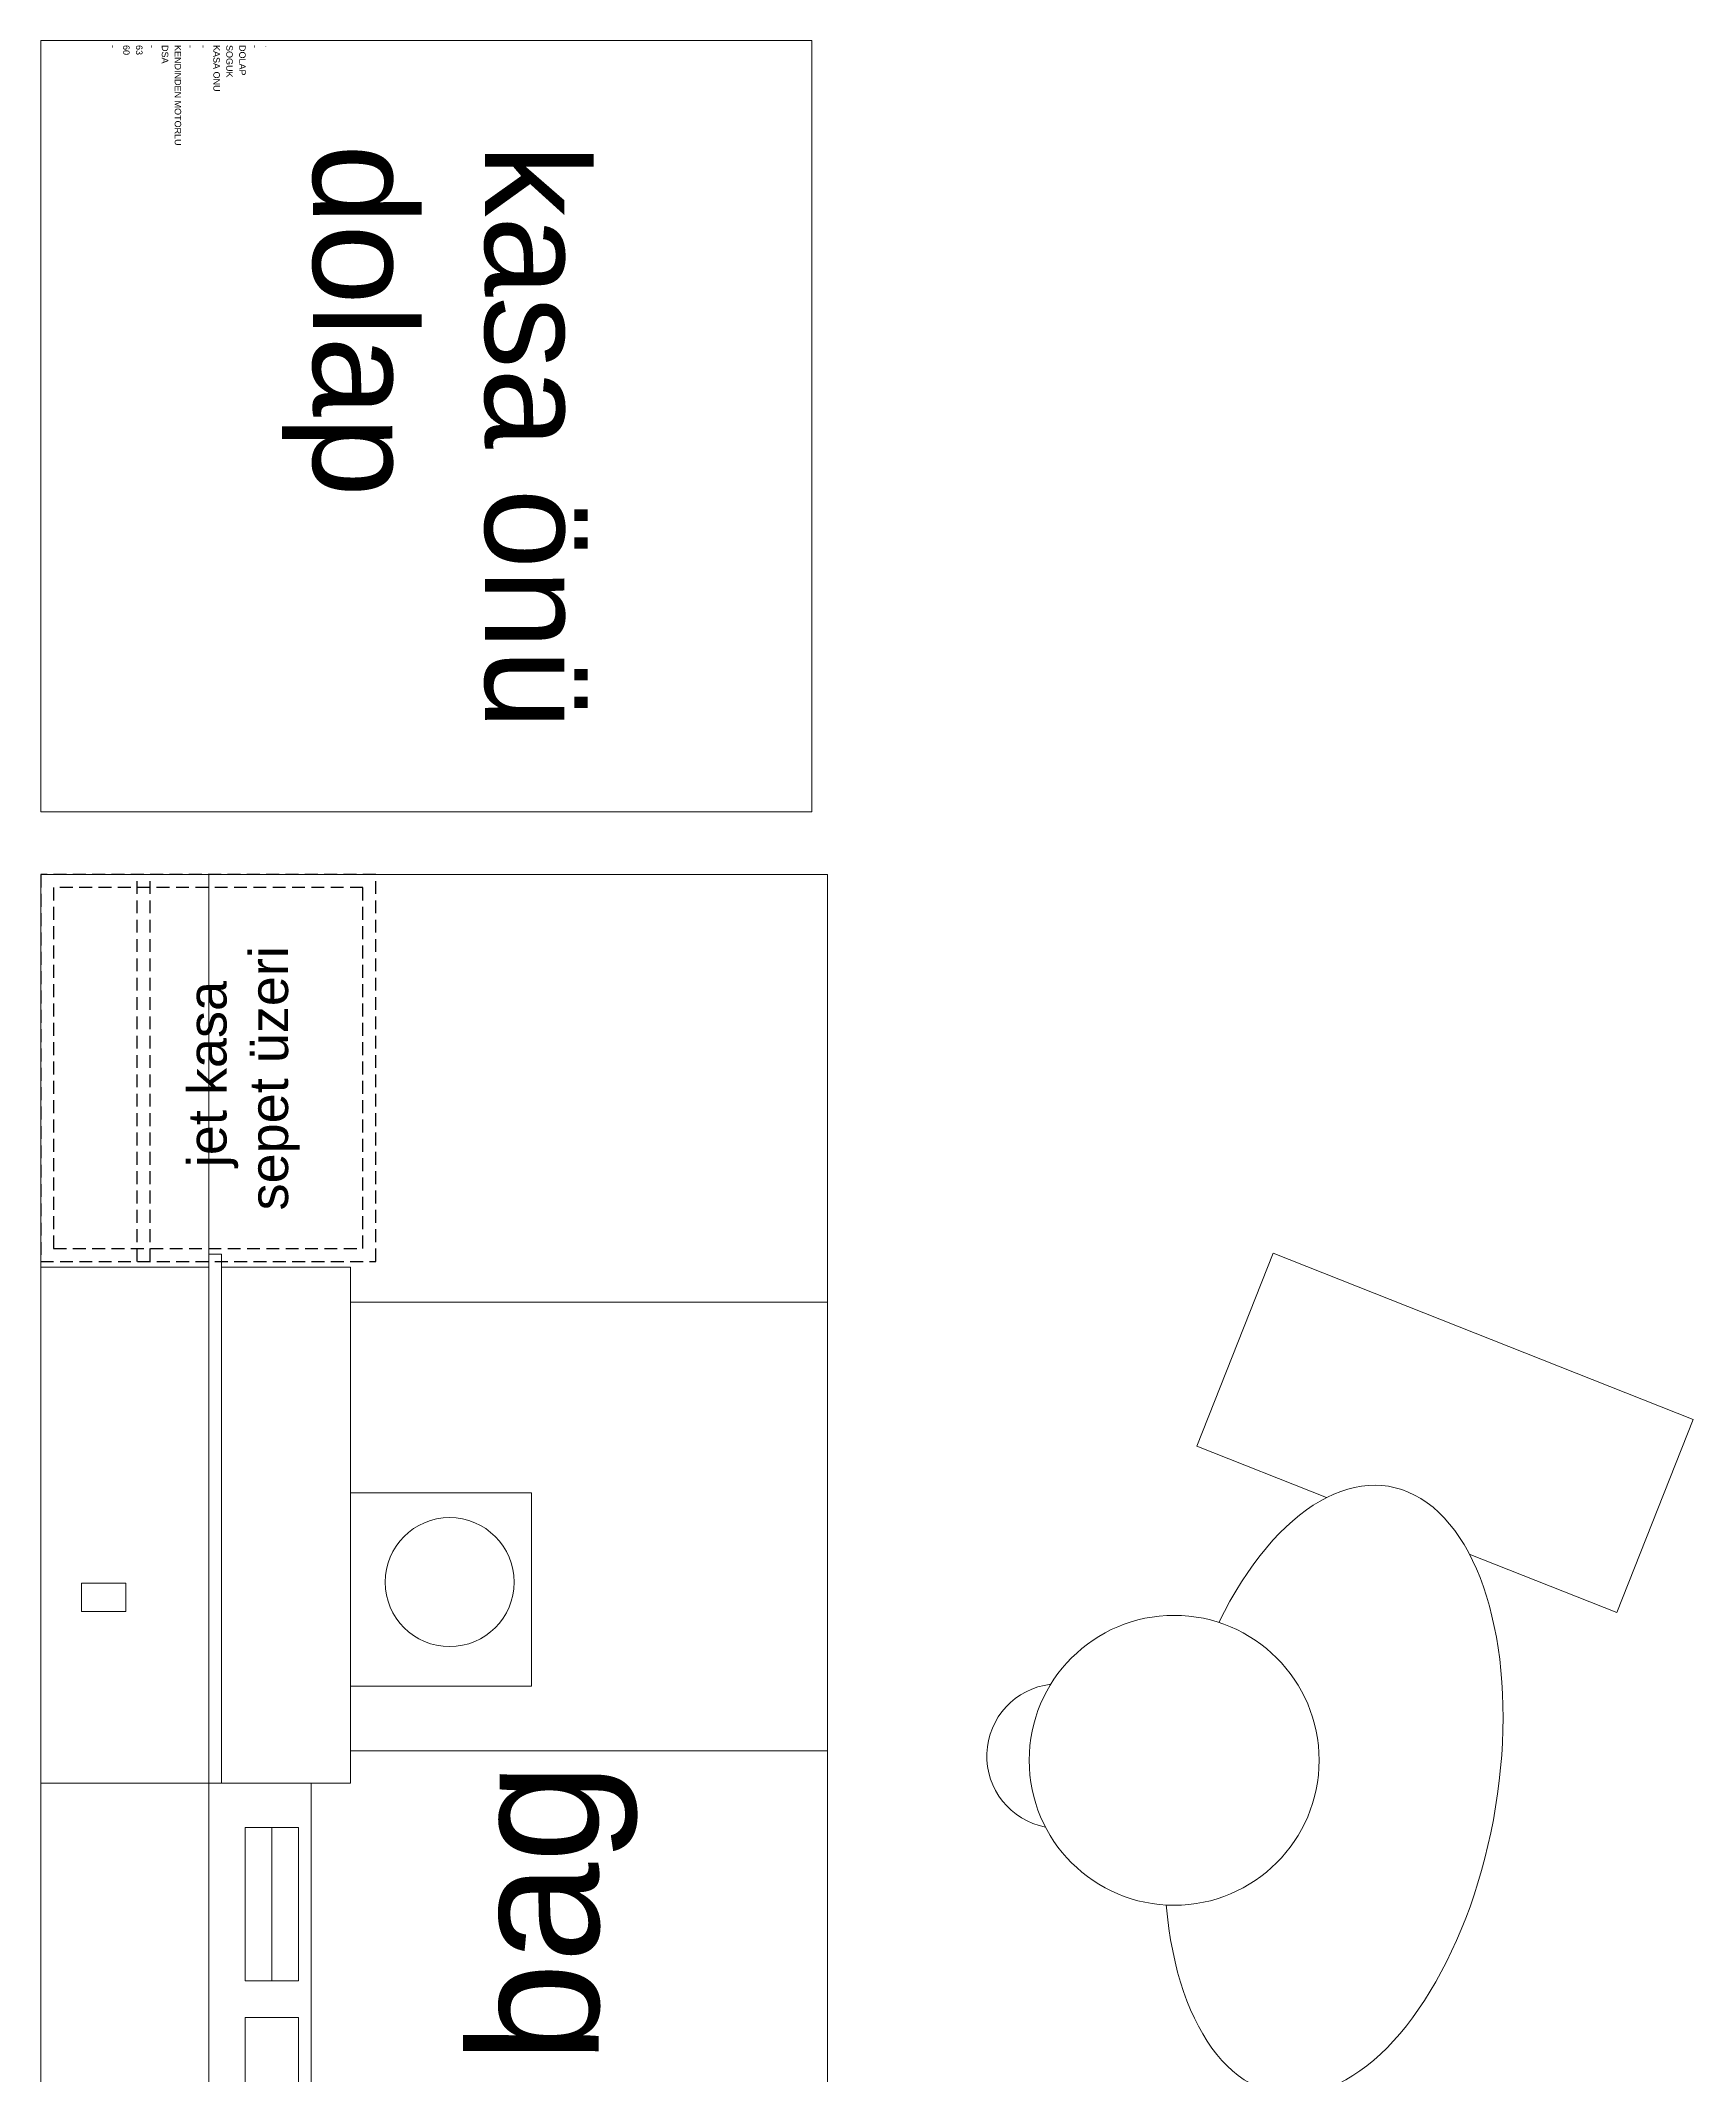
# Model space of a CAD drawing. Extents: x 2698 to 184165, y 3805 to 33846.
# Drawn here: x 163103.1 to 163231.2, y 29966.8 to 30124.6 of the extents above; entities that cross this region are included whole.
import ezdxf
from ezdxf.enums import TextEntityAlignment as Align

# ---------------------------------------------------------------- set-up
doc = ezdxf.new("R2010")
doc.units = 0
doc.header["$LTSCALE"] = 2
doc.linetypes.add('DASHED', pattern=[0.75, 0.5, -0.25])
doc.layers.get('0').update_dxf_attribs({"color": 252, "linetype": 'CONTINUOUS'})
doc.layers.add('_MCA-0-MIM', color=252, linetype='CONTINUOUS', lineweight=18)
doc.layers.add('text', color=252, linetype='CONTINUOUS', lineweight=13)
doc.layers.add('Planogram', color=252, linetype='CONTINUOUS')
doc.styles.get("Standard").update_dxf_attribs({"font": 'arial.ttf'})
doc.styles.add('Text Of Place', font='swissl.ttf', dxfattribs={"height": 50})

# ---------------------------------------------------------------- blocks, each defined once
blk = doc.blocks.new('kasa önü dolap')
at = {"color": 9}
blk.add_lwpolyline([(0, 0), (59.8, 0), (59.8, 59.8), (0, 59.8)], close=True, dxfattribs=at)
at = {"insert": (8.04, 42.45), "char_height": 8, "attachment_point": 1}
blk.add_mtext_dynamic_manual_height_columns('kasa önü\\Pdolap', width=68.7157, gutter_width=12.5, heights=[0], dxfattribs=at)
at = {"layer": 'Planogram'}
for tag, p, height in [('KILITLI', (0.34, 17.39), 0.1), ('ALAN', (0.34, 16.39), 0.5), ('TIP', (0.34, 15.39), 0.5), ('ALT_TIP', (0.34, 14.39), 0.5), ('ALT_TANIM', (0.34, 12.39), 0.5), ('TANIM', (0.34, 13.39), 0.5), ('KAPAK', (0.34, 11.39), 0.5), ('YAPI', (0.34, 10.39), 0.5), ('KULLANIM_SEKLI', (0.34, 9.39), 0.5), ('KULLANIM', (0.34, 8.39), 0.5), ('DERINLIK', (0.34, 7.39), 0.5), ('UZUNLUK', (0.34, 6.39), 0.5), ('YUKSEKLIK', (0.34, 5.39), 0.5)]:
    blk.add_attdef(tag, p, '', height=height, dxfattribs=at)
blk = doc.blocks.new('jet kasa sepet üzeri raf')
at = {"linetype": 'DASHED', "lineweight": 30}
for p, q in [((36164.51, 20962.84), (36194.51, 20962.84)), ((36164.51, 20961.84), (36194.51, 20961.84))]:
    blk.add_line(p, q, dxfattribs=at)
for points in [[(36164.51, 20944.34), (36194.51, 20944.34), (36194.51, 20970.33), (36164.51, 20970.33)], [(36165.51, 20945.34), (36193.51, 20945.34), (36193.51, 20969.33), (36165.51, 20969.33)]]:
    blk.add_lwpolyline(points, close=True, dxfattribs=at)
at = {"layer": 'Planogram'}
for tag, p, height in [('ALAN', (36165.84, 20957.25), 0.5), ('KILITLI', (36165.84, 20958.25), 0.1), ('ALT_TIP', (36165.84, 20955.25), 0.5), ('TIP', (36165.84, 20956.25), 0.5), ('ALT_TANIM', (36165.84, 20953.25), 0.5), ('TANIM', (36165.84, 20954.25), 0.5), ('KAPAK', (36165.84, 20952.25), 0.5), ('YAPI', (36165.84, 20951.25), 0.5), ('KULLANIM_SEKLI', (36165.84, 20950.25), 0.5), ('KULLANIM', (36165.84, 20949.25), 0.5), ('DERINLIK', (36165.84, 20948.25), 0.5), ('UZUNLUK', (36165.84, 20947.25), 0.5), ('YUKSEKLIK', (36165.84, 20946.25), 0.5)]:
    blk.add_attdef(tag, p, '', height=height, dxfattribs=at)
at = {"layer": 'text', "style": 'Text Of Place'}
for s, p in [('jet kasa', (36186.26, 20955.92)), ('sepet üzeri', (36188.96, 20951.15))]:
    blk.add_text(s, height=3, dxfattribs=at).set_placement(p, align=Align.RIGHT)
blk = doc.blocks.new('2025 Jet Kasa 1 bag')
for p, q in [((11132.53, 4115.29), (11132.53, 4128.32)), ((11172.53, 4115.29), (11172.53, 4128.32)), ((11173.53, 4115.29), (11173.53, 4114.29)), ((11173.53, 4115.29), (11202.98, 4115.29)), ((11173.53, 4114.29), (11172.53, 4114.29)), ((11129.09, 4110.4), (11117.18, 4110.4)), ((11132.53, 4104.29), (11135.03, 4104.29)), ((11135.03, 4104.29), (11135.03, 4067.32)), ((11169.81, 4104.29), (11169.81, 4067.32))]:
    blk.add_line(p, q)
for points in [[(11094.98, 4128.32), (11094.98, 4067.32), (11202.98, 4067.32), (11202.98, 4128.32)], [(11148.03, 4125.15), (11148.03, 4121.72), (11145.84, 4121.72), (11145.84, 4125.15)], [(11094.98, 4115.29), (11094.98, 4107.34), (11132.53, 4107.34), (11132.53, 4115.29)], [(11132.53, 4114.29), (11132.53, 4104.29), (11172.53, 4104.29), (11172.53, 4114.29)], [(11114.35, 4112.46), (11114.35, 4108.34), (11098.76, 4108.34), (11098.76, 4112.46)], [(11129.09, 4112.46), (11129.09, 4108.34), (11117.18, 4108.34), (11117.18, 4112.46)], [(11140.03, 4104.29), (11140.03, 4090.27), (11155.03, 4090.27), (11155.03, 4104.29)]]:
    blk.add_lwpolyline(points, close=True)
for points in [[(11173.53, 4115.29), (11132.53, 4115.29)], [(11154.66, 4028.61), (11158.65, 4038.68), (11173.61, 4032.76), (11160.71, 4000.17), (11145.75, 4006.09), (11150.28, 4017.54)]]:
    blk.add_lwpolyline(points)
for centre, radius in [((11148.11, 4096.61), 5), ((11134.29, 4040.43), 11.24)]:
    blk.add_circle(centre, radius)
blk.add_arc((11134.62, 4049.36), 5.6, 6.4747, 169.3257)
blk.add_ellipse((11131.99, 4028.05), major_axis=(23.52, -4.39), ratio=0.526082, start_param=2.055195, end_param=7.369583)
at = {"layer": 'Planogram'}
for tag, p, height in [('ALAN', (11202.98, 4078.32), 0.5), ('KILITLI', (11202.98, 4079.32), 0.1), ('TIP', (11202.98, 4077.32), 0.5), ('ALT_TIP', (11202.98, 4076.32), 0.5), ('TANIM', (11202.98, 4075.32), 0.5), ('ALT_TANIM', (11202.98, 4074.32), 0.5), ('YAPI', (11202.98, 4072.32), 0.5), ('KAPAK', (11202.98, 4073.32), 0.5), ('KULLANIM_SEKLI', (11202.98, 4071.32), 0.5), ('KULLANIM', (11202.98, 4070.32), 0.5), ('DERINLIK', (11202.98, 4069.32), 0.5), ('YUKSEKLIK', (11202.98, 4067.32), 0.5), ('UZUNLUK', (11202.98, 4068.32), 0.5)]:
    blk.add_attdef(tag, p, '', height=height, dxfattribs=at)
at = {"layer": 'text', "style": 'Text Of Place'}
blk.add_text('1 bag', height=10, dxfattribs=at).set_placement((11134.12, 4085.05), align=Align.RIGHT)
blk = doc.blocks.new('ZEMİN KAT')
at = {"rotation": 270}
blk.add_blockref('kasa önü dolap', (170529.62, 30124.63), dxfattribs=at).add_auto_attribs({'ALAN': '-', 'KILITLI': 'H', 'YUKSEKLIK': '-', 'UZUNLUK': '60', 'DERINLIK': '63', 'KULLANIM': '-', 'KULLANIM_SEKLI': 'DSA', 'YAPI': 'KENDINDEN MOTORLU', 'KAPAK': '-', 'ALT_TANIM': '-', 'TANIM': 'KASA ONU', 'ALT_TIP': 'SOGUK', 'TIP': 'DOLAP'})
at = {"rotation": 89.99999999999999}
blk.add_blockref('jet kasa sepet üzeri raf', (191499.95, -6134.55), dxfattribs=at)
ref = blk.add_blockref('2025 Jet Kasa 1 bag', (174657.94, 18856.98), dxfattribs=dict(rotation=89.99999999999999))
ref.add_attrib('TIP', 'KASA', (170580.62, 29951.96), dxfattribs={"layer": 'Planogram', "height": 0.5, "rotation": 90})
ref.add_attrib('ALT_TIP', 'JET', (170581.62, 29951.96), dxfattribs={"layer": 'Planogram', "height": 0.5, "rotation": 90})
ref.add_attrib('TANIM', '1 BAG', (170582.62, 29951.96), dxfattribs={"layer": 'Planogram', "height": 0.5, "rotation": 90})
ref.add_attrib('ALT_TANIM', '-', (170583.62, 29951.96), dxfattribs={"layer": 'Planogram', "height": 0.5, "rotation": 90})
ref.add_attrib('KAPAK', '-', (170584.62, 29951.96), dxfattribs={"layer": 'Planogram', "height": 0.5, "rotation": 90})
ref.add_attrib('YAPI', '-', (170585.62, 29951.96), dxfattribs={"layer": 'Planogram', "height": 0.5, "rotation": 90})
ref.add_attrib('KULLANIM_SEKLI', '-', (170586.62, 29951.96), dxfattribs={"layer": 'Planogram', "height": 0.5, "rotation": 90})
ref.add_attrib('KULLANIM', '-', (170587.62, 29951.96), dxfattribs={"layer": 'Planogram', "height": 0.5, "rotation": 90})
ref.add_attrib('DERINLIK', '60', (170588.62, 29951.96), dxfattribs={"layer": 'Planogram', "height": 0.5, "rotation": 90})
ref.add_attrib('UZUNLUK', '95', (170589.62, 29951.96), dxfattribs={"layer": 'Planogram', "height": 0.5, "rotation": 90})
ref.add_attrib('YUKSEKLIK', '-', (170590.62, 29951.96), dxfattribs={"layer": 'Planogram', "height": 0.5, "rotation": 90})
ref.add_attrib('KILITLI', 'H', (170578.62, 29951.96), dxfattribs={"layer": 'Planogram', "height": 0.1, "rotation": 90})
ref.add_attrib('ALAN', '-', (170579.62, 29951.96), dxfattribs={"layer": 'Planogram', "height": 0.5, "rotation": 90})
for tag, p in [('PLN_ID', (172923.07, 31560.21)), ('FORMAT', (174194.75, 31176.9)), ('UNITE_SAYISI', (174194.95, 31176.65)), ('GRUP', (174195.11, 31176.44)), ('PLANOGRAM_ADI', (174195.28, 31176.24)), ('PLN_ID', (173932.96, 31088.8)), ('FORMAT', (173764.03, 30846.27)), ('UNITE_SAYISI', (173764.22, 30846.03)), ('PLANOGRAM_ADI', (173764.55, 30845.61)), ('GRUP', (173764.39, 30845.81)), ('PLN_ID', (173765.43, 30824.23)), ('PLN_ID', (173999.9, 30002.66)), ('FORMAT', (170580.58, 29917.48)), ('UNITE_SAYISI', (170580.78, 29917.24)), ('GRUP', (170580.94, 29917.03)), ('PLANOGRAM_ADI', (170581.11, 29916.83)), ('PLN_ID', (170581.99, 29895.45)), ('FORMAT', (169488.77, 29510.59)), ('UNITE_SAYISI', (169488.97, 29510.35)), ('GRUP', (169489.13, 29510.13)), ('PLANOGRAM_ADI', (169489.3, 29509.94)), ('PLN_ID', (169490.17, 29488.55)), ('FORMAT', (173143.41, 29324.4)), ('UNITE_SAYISI', (173143.61, 29324.16)), ('GRUP', (173143.77, 29323.95)), ('PLANOGRAM_ADI', (173143.94, 29323.75)), ('PLN_ID', (173144.81, 29302.36))]:
    blk.add_attdef(tag, p, '', height=0.162, rotation=35.4182)
at = {"color": 252}
for tag, p in [('FORMAT', (173517.63, 30361.88)), ('UNITE_SAYISI', (173517.82, 30361.64)), ('PLANOGRAM_ADI', (173518.15, 30361.23)), ('GRUP', (173517.99, 30361.43)), ('PLN_ID', (173519.03, 30339.85)), ('FORMAT', (174014.71, 29571.22)), ('UNITE_SAYISI', (174014.9, 29570.97)), ('PLANOGRAM_ADI', (174015.23, 29570.56)), ('GRUP', (174015.07, 29570.76)), ('PLN_ID', (174016.11, 29549.18))]:
    blk.add_attdef(tag, p, '', height=0.162, rotation=35.4182, dxfattribs=at)
at = {"layer": 'Planogram'}
for tag, p, height, rotation in [('YUKSEKLIK', (172905.05, 31699.57), 0.5, 180), ('YUKSEKLIK', (173410.05, 31699.57), 0.5, 180), ('UZUNLUK', (172905.05, 31698.57), 0.5, 180), ('DERINLIK', (172905.05, 31697.57), 0.5, 180), ('UZUNLUK', (173410.05, 31698.57), 0.5, 180), ('DERINLIK', (173410.05, 31697.57), 0.5, 180), ('KULLANIM_SEKLI', (172905.05, 31695.57), 0.5, 180), ('KULLANIM', (172905.05, 31696.57), 0.5, 180), ('KULLANIM_SEKLI', (173410.05, 31695.57), 0.5, 180), ('KULLANIM', (173410.05, 31696.57), 0.5, 180), ('YAPI', (172905.05, 31694.57), 0.5, 180), ('YAPI', (173410.05, 31694.57), 0.5, 180), ('ALT_TANIM', (172905.05, 31692.57), 0.5, 180), ('KAPAK', (172905.05, 31693.57), 0.5, 180), ('ALT_TANIM', (173410.05, 31692.57), 0.5, 180), ('KAPAK', (173410.05, 31693.57), 0.5, 180), ('TANIM', (172905.05, 31691.57), 0.5, 180), ('TANIM', (173410.05, 31691.57), 0.5, 180), ('ALT_TIP', (172905.05, 31690.57), 0.5, 180), ('TIP', (172905.05, 31689.57), 0.5, 180), ('ALT_TIP', (173410.05, 31690.57), 0.5, 180), ('TIP', (173410.05, 31689.57), 0.5, 180), ('ALAN', (172905.05, 31688.57), 0.5, 180), ('ALAN', (173410.05, 31688.57), 0.5, 180), ('KILITLI', (172905.05, 31687.57), 0.1, 180), ('KILITLI', (173410.05, 31687.57), 0.1, 180), ('YUKSEKLIK', (173413.39, 31616), 0.5, 270), ('UZUNLUK', (173414.39, 31616), 0.5, 270), ('DERINLIK', (173415.39, 31616), 0.5, 270), ('KULLANIM', (173416.39, 31616), 0.5, 270), ('KULLANIM_SEKLI', (173417.39, 31616), 0.5, 270), ('YAPI', (173418.39, 31616), 0.5, 270), ('KAPAK', (173419.39, 31616), 0.5, 270), ('ALT_TANIM', (173420.39, 31616), 0.5, 270), ('TANIM', (173421.39, 31616), 0.5, 270), ('ALT_TIP', (173422.39, 31616), 0.5, 270), ('TIP', (173423.39, 31616), 0.5, 270), ('ALAN', (173424.39, 31616), 0.5, 270), ('KILITLI', (173425.39, 31616), 0.1, 270), ('YUKSEKLIK', (173511.98, 31599.42), 0.5, 180), ('YUKSEKLIK', (174141.98, 31599.42), 0.5, 180), ('UZUNLUK', (173511.98, 31598.42), 0.5, 180), ('UZUNLUK', (174141.98, 31598.42), 0.5, 180), ('KULLANIM', (173511.98, 31596.42), 0.5, 180), ('DERINLIK', (173511.98, 31597.42), 0.5, 180), ('KULLANIM', (174141.98, 31596.42), 0.5, 180), ('DERINLIK', (174141.98, 31597.42), 0.5, 180), ('KULLANIM_SEKLI', (173511.98, 31595.42), 0.5, 180), ('KULLANIM_SEKLI', (174141.98, 31595.42), 0.5, 180), ('KAPAK', (173511.98, 31593.42), 0.5, 180), ('YAPI', (173511.98, 31594.42), 0.5, 180), ('KAPAK', (174141.98, 31593.42), 0.5, 180), ('YAPI', (174141.98, 31594.42), 0.5, 180), ('ALT_TANIM', (173511.98, 31592.42), 0.5, 180), ('ALT_TANIM', (174141.98, 31592.42), 0.5, 180), ('ALT_TIP', (173511.98, 31590.42), 0.5, 180), ('TANIM', (173511.98, 31591.42), 0.5, 180), ('ALT_TIP', (174141.98, 31590.42), 0.5, 180), ('TANIM', (174141.98, 31591.42), 0.5, 180), ('ALAN', (173511.98, 31588.42), 0.5, 180), ('TIP', (173511.98, 31589.42), 0.5, 180), ('ALAN', (174141.98, 31588.42), 0.5, 180), ('TIP', (174141.98, 31589.42), 0.5, 180), ('KILITLI', (173511.98, 31587.42), 0.1, 180), ('KILITLI', (174141.98, 31587.42), 0.1, 180), ('YUKSEKLIK', (173413.39, 31517), 0.5, 270), ('UZUNLUK', (173414.39, 31517), 0.5, 270), ('DERINLIK', (173415.39, 31517), 0.5, 270), ('KULLANIM', (173416.39, 31517), 0.5, 270), ('KULLANIM_SEKLI', (173417.39, 31517), 0.5, 270), ('YAPI', (173418.39, 31517), 0.5, 270), ('KAPAK', (173419.39, 31517), 0.5, 270), ('ALT_TANIM', (173420.39, 31517), 0.5, 270), ('TANIM', (173421.39, 31517), 0.5, 270), ('ALT_TIP', (173422.39, 31517), 0.5, 270), ('TIP', (173423.39, 31517), 0.5, 270), ('ALAN', (173424.39, 31517), 0.5, 270), ('KILITLI', (173425.39, 31517), 0.1, 270), ('YUKSEKLIK', (174167.32, 31514.11), 0.5, 270), ('UZUNLUK', (174168.32, 31514.11), 0.5, 270), ('DERINLIK', (174169.32, 31514.11), 0.5, 270), ('KULLANIM', (174170.32, 31514.11), 0.5, 270), ('KULLANIM_SEKLI', (174171.32, 31514.11), 0.5, 270), ('YAPI', (174172.32, 31514.11), 0.5, 270), ('KAPAK', (174173.32, 31514.11), 0.5, 270), ('ALT_TANIM', (174174.32, 31514.11), 0.5, 270), ('TANIM', (174175.32, 31514.11), 0.5, 270), ('ALT_TIP', (174176.32, 31514.11), 0.5, 270), ('TIP', (174177.32, 31514.11), 0.5, 270), ('ALAN', (174178.32, 31514.11), 0.5, 270), ('KILITLI', (174179.32, 31514.11), 0.1, 270), ('KULLANIM_SEKLI', (174251.9, 31259.11), 0.5, 90), ('ALT_TIP', (174246.9, 31259.11), 0.5, 90), ('ALT_TANIM', (174248.9, 31259.11), 0.5, 90), ('KULLANIM', (174252.9, 31259.11), 0.5, 90), ('DERINLIK', (174253.9, 31259.11), 0.5, 90), ('UZUNLUK', (174254.9, 31259.11), 0.5, 90), ('YUKSEKLIK', (174255.9, 31259.11), 0.5, 90), ('ALAN', (174244.9, 31259.11), 0.5, 90), ('TIP', (174245.9, 31259.11), 0.5, 90), ('TANIM', (174247.9, 31259.11), 0.5, 90), ('KAPAK', (174249.9, 31259.11), 0.5, 90), ('YAPI', (174250.9, 31259.11), 0.5, 90), ('KILITLI', (174243.9, 31259.11), 0.1, 90), ('KULLANIM_SEKLI', (173992.31, 30934.24), 0.5, 90), ('ALT_TIP', (173987.31, 30934.24), 0.5, 90), ('ALT_TANIM', (173989.31, 30934.24), 0.5, 90), ('KULLANIM', (173993.31, 30934.24), 0.5, 90), ('DERINLIK', (173994.31, 30934.24), 0.5, 90), ('UZUNLUK', (173995.31, 30934.24), 0.5, 90), ('YUKSEKLIK', (173996.31, 30934.24), 0.5, 90), ('ALAN', (173985.31, 30934.24), 0.5, 90), ('TIP', (173986.31, 30934.24), 0.5, 90), ('TANIM', (173988.31, 30934.24), 0.5, 90), ('KAPAK', (173990.31, 30934.24), 0.5, 90), ('YAPI', (173991.31, 30934.24), 0.5, 90), ('YUKSEKLIK', (173907.74, 30934.24), 0.5, 270), ('UZUNLUK', (173908.74, 30934.24), 0.5, 270), ('DERINLIK', (173909.74, 30934.24), 0.5, 270), ('KULLANIM', (173910.74, 30934.24), 0.5, 270), ('KULLANIM_SEKLI', (173911.74, 30934.24), 0.5, 270), ('YAPI', (173912.74, 30934.24), 0.5, 270), ('KAPAK', (173913.74, 30934.24), 0.5, 270), ('ALT_TANIM', (173914.74, 30934.24), 0.5, 270), ('TANIM', (173915.74, 30934.24), 0.5, 270), ('ALT_TIP', (173916.74, 30934.24), 0.5, 270), ('TIP', (173917.74, 30934.24), 0.5, 270), ('ALAN', (173918.74, 30934.24), 0.5, 270), ('KILITLI', (173919.74, 30934.24), 0.1, 270), ('KILITLI', (173984.31, 30934.24), 0.1, 90), ('YUKSEKLIK', (169421.81, 30001.88), 0.5, 270), ('UZUNLUK', (169422.81, 30001.88), 0.5, 270), ('DERINLIK', (169423.81, 30001.88), 0.5, 270), ('KULLANIM', (169424.81, 30001.88), 0.5, 270), ('KULLANIM_SEKLI', (169425.81, 30001.88), 0.5, 270), ('YAPI', (169426.81, 30001.88), 0.5, 270), ('KAPAK', (169427.81, 30001.88), 0.5, 270), ('ALT_TANIM', (169428.81, 30001.88), 0.5, 270), ('TANIM', (169429.81, 30001.88), 0.5, 270), ('ALT_TIP', (169430.81, 30001.88), 0.5, 270), ('TIP', (169431.81, 30001.88), 0.5, 270), ('ALAN', (169432.81, 30001.88), 0.5, 270), ('KILITLI', (169433.81, 30001.88), 0.1, 270), ('YUKSEKLIK', (169420.38, 29996.88), 0.5, 270), ('UZUNLUK', (169421.38, 29996.88), 0.5, 270), ('DERINLIK', (169422.38, 29996.88), 0.5, 270), ('KULLANIM', (169423.38, 29996.88), 0.5, 270), ('KULLANIM_SEKLI', (169424.38, 29996.88), 0.5, 270), ('YAPI', (169425.38, 29996.88), 0.5, 270), ('KAPAK', (169426.38, 29996.88), 0.5, 270), ('ALT_TANIM', (169427.38, 29996.88), 0.5, 270), ('TANIM', (169428.38, 29996.88), 0.5, 270), ('ALT_TIP', (169429.38, 29996.88), 0.5, 270), ('TIP', (169430.38, 29996.88), 0.5, 270), ('ALAN', (169431.38, 29996.88), 0.5, 270), ('KILITLI', (169432.38, 29996.88), 0.1, 270), ('YUKSEKLIK', (169420.38, 29746.88), 0.5, 270), ('UZUNLUK', (169421.38, 29746.88), 0.5, 270), ('DERINLIK', (169422.38, 29746.88), 0.5, 270), ('KULLANIM', (169423.38, 29746.88), 0.5, 270), ('KULLANIM_SEKLI', (169424.38, 29746.88), 0.5, 270), ('YAPI', (169425.38, 29746.88), 0.5, 270), ('KAPAK', (169426.38, 29746.88), 0.5, 270), ('ALT_TANIM', (169427.38, 29746.88), 0.5, 270), ('TANIM', (169428.38, 29746.88), 0.5, 270), ('ALT_TIP', (169429.38, 29746.88), 0.5, 270), ('TIP', (169430.38, 29746.88), 0.5, 270), ('ALAN', (169431.38, 29746.88), 0.5, 270), ('KILITLI', (169432.38, 29746.88), 0.1, 270), ('YUKSEKLIK', (169421.81, 29496.88), 0.5, 270), ('UZUNLUK', (169422.81, 29496.88), 0.5, 270), ('DERINLIK', (169423.81, 29496.88), 0.5, 270), ('KULLANIM', (169424.81, 29496.88), 0.5, 270), ('KULLANIM_SEKLI', (169425.81, 29496.88), 0.5, 270), ('YAPI', (169426.81, 29496.88), 0.5, 270), ('KAPAK', (169427.81, 29496.88), 0.5, 270), ('ALT_TANIM', (169428.81, 29496.88), 0.5, 270), ('TANIM', (169429.81, 29496.88), 0.5, 270), ('ALT_TIP', (169430.81, 29496.88), 0.5, 270), ('TIP', (169431.81, 29496.88), 0.5, 270), ('ALAN', (169432.81, 29496.88), 0.5, 270), ('KILITLI', (169433.81, 29496.88), 0.1, 270)]:
    blk.add_attdef(tag, p, '', height=height, rotation=rotation, dxfattribs=at)
for tag, p, height in [('ALAN', (173761.98, 31526.63), 0.5), ('KILITLI', (173761.98, 31527.63), 0.1), ('TIP', (173761.98, 31525.63), 0.5), ('ALT_TIP', (173761.98, 31524.63), 0.5), ('TANIM', (173761.98, 31523.63), 0.5), ('ALAN', (173511.98, 31521.85), 0.5), ('KILITLI', (173511.98, 31522.85), 0.1), ('ALT_TANIM', (173761.98, 31522.63), 0.5), ('KAPAK', (173761.98, 31521.63), 0.5), ('TIP', (173511.98, 31520.85), 0.5), ('YAPI', (173761.98, 31520.63), 0.5), ('ALT_TIP', (173511.98, 31519.85), 0.5), ('TANIM', (173511.98, 31518.85), 0.5), ('KULLANIM_SEKLI', (173761.98, 31519.63), 0.5), ('KULLANIM', (173761.98, 31518.63), 0.5), ('ALT_TANIM', (173511.98, 31517.85), 0.5), ('KAPAK', (173511.98, 31516.85), 0.5), ('DERINLIK', (173761.98, 31517.63), 0.5), ('YAPI', (173511.98, 31515.85), 0.5), ('YUKSEKLIK', (173761.98, 31515.63), 0.5), ('UZUNLUK', (173761.98, 31516.63), 0.5), ('KULLANIM_SEKLI', (173511.98, 31514.85), 0.5), ('KULLANIM', (173511.98, 31513.85), 0.5), ('DERINLIK', (173511.98, 31512.85), 0.5), ('YUKSEKLIK', (173511.98, 31510.85), 0.5), ('UZUNLUK', (173511.98, 31511.85), 0.5), ('ALAN', (173279.27, 29266.91), 0.5), ('KILITLI', (173279.27, 29267.91), 0.1), ('TIP', (173279.27, 29265.91), 0.5), ('ALT_TIP', (173279.27, 29264.91), 0.5), ('TANIM', (173279.27, 29263.91), 0.5), ('ALT_TANIM', (173279.27, 29262.91), 0.5), ('YAPI', (173279.27, 29260.91), 0.5), ('KAPAK', (173279.27, 29261.91), 0.5), ('KULLANIM_SEKLI', (173279.27, 29259.91), 0.5), ('KULLANIM', (173279.27, 29258.91), 0.5), ('DERINLIK', (173279.27, 29257.91), 0.5), ('YUKSEKLIK', (173279.27, 29255.91), 0.5), ('UZUNLUK', (173279.27, 29256.91), 0.5)]:
    blk.add_attdef(tag, p, '', height=height, dxfattribs=at)
at = {"layer": 'Planogram', "color": 252}
for tag, p, height in [('ALAN', (173023.25, 31229.96), 0.5), ('KILITLI', (173023.25, 31230.96), 0.1), ('ALAN', (173383.38, 31229.96), 0.5), ('KILITLI', (173383.38, 31230.96), 0.1), ('TIP', (173023.25, 31228.96), 0.5), ('TIP', (173383.38, 31228.96), 0.5), ('ALT_TIP', (173023.25, 31227.96), 0.5), ('TANIM', (173023.25, 31226.96), 0.5), ('ALT_TIP', (173383.38, 31227.96), 0.5), ('TANIM', (173383.38, 31226.96), 0.5), ('ALT_TANIM', (173023.25, 31225.96), 0.5), ('KAPAK', (173023.25, 31224.96), 0.5), ('ALT_TANIM', (173383.38, 31225.96), 0.5), ('KAPAK', (173383.38, 31224.96), 0.5), ('YAPI', (173023.25, 31223.96), 0.5), ('YAPI', (173383.38, 31223.96), 0.5), ('KULLANIM_SEKLI', (173023.25, 31222.96), 0.5), ('KULLANIM', (173023.25, 31221.96), 0.5), ('KULLANIM_SEKLI', (173383.38, 31222.96), 0.5), ('KULLANIM', (173383.38, 31221.96), 0.5), ('DERINLIK', (173023.25, 31220.96), 0.5), ('DERINLIK', (173383.38, 31220.96), 0.5), ('YUKSEKLIK', (173023.25, 31218.96), 0.5), ('UZUNLUK', (173023.25, 31219.96), 0.5), ('YUKSEKLIK', (173383.38, 31218.96), 0.5), ('UZUNLUK', (173383.38, 31219.96), 0.5), ('KILITLI', (173023.25, 30404.96), 0.1), ('ALAN', (173023.25, 30403.96), 0.5), ('TIP', (173023.25, 30402.96), 0.5), ('ALT_TIP', (173023.25, 30401.96), 0.5), ('ALT_TANIM', (173023.25, 30399.96), 0.5), ('TANIM', (173023.25, 30400.96), 0.5), ('KAPAK', (173023.25, 30398.96), 0.5), ('YAPI', (173023.25, 30397.96), 0.5), ('KULLANIM_SEKLI', (173023.25, 30396.96), 0.5), ('KULLANIM', (173023.25, 30395.96), 0.5), ('DERINLIK', (173023.25, 30394.96), 0.5), ('UZUNLUK', (173023.25, 30393.96), 0.5), ('YUKSEKLIK', (173023.25, 30392.96), 0.5), ('ALAN', (173385.25, 30353.96), 0.5), ('KILITLI', (173385.25, 30354.96), 0.1), ('TIP', (173385.25, 30352.96), 0.5), ('ALT_TIP', (173385.25, 30351.96), 0.5), ('TANIM', (173385.25, 30350.96), 0.5), ('ALT_TANIM', (173385.25, 30349.96), 0.5), ('YAPI', (173385.25, 30347.96), 0.5), ('KAPAK', (173385.25, 30348.96), 0.5), ('KULLANIM_SEKLI', (173385.25, 30346.96), 0.5), ('KULLANIM', (173385.25, 30345.96), 0.5), ('DERINLIK', (173385.25, 30344.96), 0.5), ('YUKSEKLIK', (173385.25, 30342.96), 0.5), ('UZUNLUK', (173385.25, 30343.96), 0.5)]:
    blk.add_attdef(tag, p, '', height=height, dxfattribs=at)
for tag, p, height, rotation in [('YUKSEKLIK', (173386.68, 31217.53), 0.5, 270), ('YAPI', (173391.68, 31217.53), 0.5, 270), ('ALT_TANIM', (173393.68, 31217.53), 0.5, 270), ('TANIM', (173394.68, 31217.53), 0.5, 270), ('ALT_TIP', (173395.68, 31217.53), 0.5, 270), ('TIP', (173396.68, 31217.53), 0.5, 270), ('ALAN', (173397.68, 31217.53), 0.5, 270), ('KILITLI', (173398.68, 31217.53), 0.1, 270), ('UZUNLUK', (173387.68, 31217.53), 0.5, 270), ('DERINLIK', (173388.68, 31217.53), 0.5, 270), ('KULLANIM', (173389.68, 31217.53), 0.5, 270), ('KULLANIM_SEKLI', (173390.68, 31217.53), 0.5, 270), ('KAPAK', (173392.68, 31217.53), 0.5, 270), ('KULLANIM_SEKLI', (173103.83, 31032.53), 0.5, 90), ('KULLANIM_SEKLI', (173202.83, 31032.53), 0.5, 90), ('ALT_TANIM', (173100.83, 31032.53), 0.5, 90), ('YUKSEKLIK', (173107.83, 31032.53), 0.5, 90), ('ALT_TANIM', (173199.83, 31032.53), 0.5, 90), ('YUKSEKLIK', (173206.83, 31032.53), 0.5, 90), ('ALT_TIP', (173098.83, 31032.53), 0.5, 90), ('TANIM', (173099.83, 31032.53), 0.5, 90), ('KAPAK', (173101.83, 31032.53), 0.5, 90), ('KULLANIM', (173104.83, 31032.53), 0.5, 90), ('DERINLIK', (173105.83, 31032.53), 0.5, 90), ('UZUNLUK', (173106.83, 31032.53), 0.5, 90), ('ALT_TIP', (173197.83, 31032.53), 0.5, 90), ('TANIM', (173198.83, 31032.53), 0.5, 90), ('KAPAK', (173200.83, 31032.53), 0.5, 90), ('KULLANIM', (173203.83, 31032.53), 0.5, 90), ('DERINLIK', (173204.83, 31032.53), 0.5, 90), ('UZUNLUK', (173205.83, 31032.53), 0.5, 90), ('KILITLI', (173095.83, 31032.53), 0.1, 90), ('ALAN', (173096.83, 31032.53), 0.5, 90), ('TIP', (173097.83, 31032.53), 0.5, 90), ('YAPI', (173102.83, 31032.53), 0.5, 90), ('KILITLI', (173194.83, 31032.53), 0.1, 90), ('ALAN', (173195.83, 31032.53), 0.5, 90), ('TIP', (173196.83, 31032.53), 0.5, 90), ('YAPI', (173201.83, 31032.53), 0.5, 90), ('YUKSEKLIK', (173386.68, 31007.53), 0.5, 270), ('UZUNLUK', (173387.68, 31007.53), 0.5, 270), ('DERINLIK', (173388.68, 31007.53), 0.5, 270), ('KULLANIM', (173389.68, 31007.53), 0.5, 270), ('KULLANIM_SEKLI', (173390.68, 31007.53), 0.5, 270), ('YAPI', (173391.68, 31007.53), 0.5, 270), ('KAPAK', (173392.68, 31007.53), 0.5, 270), ('ALT_TANIM', (173393.68, 31007.53), 0.5, 270), ('TANIM', (173394.68, 31007.53), 0.5, 270), ('ALT_TIP', (173395.68, 31007.53), 0.5, 270), ('TIP', (173396.68, 31007.53), 0.5, 270), ('ALAN', (173397.68, 31007.53), 0.5, 270), ('KILITLI', (173398.68, 31007.53), 0.1, 270), ('KULLANIM_SEKLI', (173564.83, 30868.53), 0.5, 90), ('ALT_TANIM', (173561.83, 30868.53), 0.5, 90), ('KULLANIM', (173565.83, 30868.53), 0.5, 90), ('YUKSEKLIK', (173568.83, 30868.53), 0.5, 90), ('ALT_TIP', (173559.83, 30868.53), 0.5, 90), ('TANIM', (173560.83, 30868.53), 0.5, 90), ('KAPAK', (173562.83, 30868.53), 0.5, 90), ('DERINLIK', (173566.83, 30868.53), 0.5, 90), ('UZUNLUK', (173567.83, 30868.53), 0.5, 90), ('KILITLI', (173556.83, 30868.53), 0.1, 90), ('ALAN', (173557.83, 30868.53), 0.5, 90), ('TIP', (173558.83, 30868.53), 0.5, 90), ('YAPI', (173563.83, 30868.53), 0.5, 90), ('YUKSEKLIK', (173485.68, 30868.53), 0.5, 270), ('UZUNLUK', (173486.68, 30868.53), 0.5, 270), ('DERINLIK', (173487.68, 30868.53), 0.5, 270), ('KULLANIM', (173488.68, 30868.53), 0.5, 270), ('KULLANIM_SEKLI', (173489.68, 30868.53), 0.5, 270), ('YAPI', (173490.68, 30868.53), 0.5, 270), ('KAPAK', (173491.68, 30868.53), 0.5, 270), ('ALT_TANIM', (173492.68, 30868.53), 0.5, 270), ('TANIM', (173493.68, 30868.53), 0.5, 270), ('ALT_TIP', (173494.68, 30868.53), 0.5, 270), ('TIP', (173495.68, 30868.53), 0.5, 270), ('ALAN', (173496.68, 30868.53), 0.5, 270), ('KILITLI', (173497.68, 30868.53), 0.1, 270), ('KULLANIM_SEKLI', (173103.83, 30847.53), 0.5, 90), ('KULLANIM_SEKLI', (173202.83, 30847.53), 0.5, 90), ('ALT_TIP', (173098.83, 30847.53), 0.5, 90), ('ALT_TANIM', (173100.83, 30847.53), 0.5, 90), ('KAPAK', (173101.83, 30847.53), 0.5, 90), ('KULLANIM', (173104.83, 30847.53), 0.5, 90), ('DERINLIK', (173105.83, 30847.53), 0.5, 90), ('UZUNLUK', (173106.83, 30847.53), 0.5, 90), ('YUKSEKLIK', (173107.83, 30847.53), 0.5, 90), ('ALT_TIP', (173197.83, 30847.53), 0.5, 90), ('ALT_TANIM', (173199.83, 30847.53), 0.5, 90), ('KAPAK', (173200.83, 30847.53), 0.5, 90), ('KULLANIM', (173203.83, 30847.53), 0.5, 90), ('DERINLIK', (173204.83, 30847.53), 0.5, 90), ('UZUNLUK', (173205.83, 30847.53), 0.5, 90), ('YUKSEKLIK', (173206.83, 30847.53), 0.5, 90), ('ALAN', (173096.83, 30847.53), 0.5, 90), ('TIP', (173097.83, 30847.53), 0.5, 90), ('TANIM', (173099.83, 30847.53), 0.5, 90), ('YAPI', (173102.83, 30847.53), 0.5, 90), ('ALAN', (173195.83, 30847.53), 0.5, 90), ('TIP', (173196.83, 30847.53), 0.5, 90), ('TANIM', (173198.83, 30847.53), 0.5, 90), ('YAPI', (173201.83, 30847.53), 0.5, 90), ('KILITLI', (173095.83, 30847.53), 0.1, 90), ('KILITLI', (173194.83, 30847.53), 0.1, 90), ('KULLANIM_SEKLI', (173103.83, 30662.53), 0.5, 90), ('KULLANIM_SEKLI', (173202.83, 30662.53), 0.5, 90), ('ALT_TIP', (173098.83, 30662.53), 0.5, 90), ('ALT_TANIM', (173100.83, 30662.53), 0.5, 90), ('KULLANIM', (173104.83, 30662.53), 0.5, 90), ('DERINLIK', (173105.83, 30662.53), 0.5, 90), ('UZUNLUK', (173106.83, 30662.53), 0.5, 90), ('YUKSEKLIK', (173107.83, 30662.53), 0.5, 90), ('ALT_TIP', (173197.83, 30662.53), 0.5, 90), ('ALT_TANIM', (173199.83, 30662.53), 0.5, 90), ('KULLANIM', (173203.83, 30662.53), 0.5, 90), ('DERINLIK', (173204.83, 30662.53), 0.5, 90), ('UZUNLUK', (173205.83, 30662.53), 0.5, 90), ('YUKSEKLIK', (173206.83, 30662.53), 0.5, 90), ('ALAN', (173096.83, 30662.53), 0.5, 90), ('TANIM', (173099.83, 30662.53), 0.5, 90), ('KAPAK', (173101.83, 30662.53), 0.5, 90), ('YAPI', (173102.83, 30662.53), 0.5, 90), ('ALAN', (173195.83, 30662.53), 0.5, 90), ('TANIM', (173198.83, 30662.53), 0.5, 90), ('KAPAK', (173200.83, 30662.53), 0.5, 90), ('YAPI', (173201.83, 30662.53), 0.5, 90), ('KILITLI', (173095.83, 30662.53), 0.1, 90), ('TIP', (173097.83, 30662.53), 0.5, 90), ('KILITLI', (173194.83, 30662.53), 0.1, 90), ('TIP', (173196.83, 30662.53), 0.5, 90), ('YUKSEKLIK', (173485.68, 30658.53), 0.5, 270), ('UZUNLUK', (173486.68, 30658.53), 0.5, 270), ('DERINLIK', (173487.68, 30658.53), 0.5, 270), ('KULLANIM', (173488.68, 30658.53), 0.5, 270), ('KULLANIM_SEKLI', (173489.68, 30658.53), 0.5, 270), ('YAPI', (173490.68, 30658.53), 0.5, 270), ('KAPAK', (173491.68, 30658.53), 0.5, 270), ('ALT_TANIM', (173492.68, 30658.53), 0.5, 270), ('TANIM', (173493.68, 30658.53), 0.5, 270), ('ALT_TIP', (173494.68, 30658.53), 0.5, 270), ('TIP', (173495.68, 30658.53), 0.5, 270), ('ALAN', (173496.68, 30658.53), 0.5, 270), ('KILITLI', (173497.68, 30658.53), 0.1, 270), ('KULLANIM_SEKLI', (173465.83, 30612.53), 0.5, 90), ('YUKSEKLIK', (173469.83, 30612.53), 0.5, 90), ('ALT_TIP', (173460.83, 30612.53), 0.5, 90), ('ALT_TANIM', (173462.83, 30612.53), 0.5, 90), ('KAPAK', (173463.83, 30612.53), 0.5, 90), ('KULLANIM', (173466.83, 30612.53), 0.5, 90), ('DERINLIK', (173467.83, 30612.53), 0.5, 90), ('UZUNLUK', (173468.83, 30612.53), 0.5, 90), ('ALAN', (173458.83, 30612.53), 0.5, 90), ('TIP', (173459.83, 30612.53), 0.5, 90), ('TANIM', (173461.83, 30612.53), 0.5, 90), ('YAPI', (173464.83, 30612.53), 0.5, 90), ('KILITLI', (173457.83, 30612.53), 0.1, 90), ('KULLANIM_SEKLI', (173103.83, 30477.53), 0.5, 90), ('KULLANIM_SEKLI', (173202.83, 30477.53), 0.5, 90), ('ALT_TANIM', (173100.83, 30477.53), 0.5, 90), ('KULLANIM', (173104.83, 30477.53), 0.5, 90), ('DERINLIK', (173105.83, 30477.53), 0.5, 90), ('UZUNLUK', (173106.83, 30477.53), 0.5, 90), ('YUKSEKLIK', (173107.83, 30477.53), 0.5, 90), ('ALT_TANIM', (173199.83, 30477.53), 0.5, 90), ('KULLANIM', (173203.83, 30477.53), 0.5, 90), ('DERINLIK', (173204.83, 30477.53), 0.5, 90), ('UZUNLUK', (173205.83, 30477.53), 0.5, 90), ('YUKSEKLIK', (173206.83, 30477.53), 0.5, 90), ('ALAN', (173096.83, 30477.53), 0.5, 90), ('ALT_TIP', (173098.83, 30477.53), 0.5, 90), ('TANIM', (173099.83, 30477.53), 0.5, 90), ('KAPAK', (173101.83, 30477.53), 0.5, 90), ('YAPI', (173102.83, 30477.53), 0.5, 90), ('ALAN', (173195.83, 30477.53), 0.5, 90), ('ALT_TIP', (173197.83, 30477.53), 0.5, 90), ('TANIM', (173198.83, 30477.53), 0.5, 90), ('KAPAK', (173200.83, 30477.53), 0.5, 90), ('YAPI', (173201.83, 30477.53), 0.5, 90), ('KILITLI', (173095.83, 30477.53), 0.1, 90), ('TIP', (173097.83, 30477.53), 0.5, 90), ('KILITLI', (173194.83, 30477.53), 0.1, 90), ('TIP', (173196.83, 30477.53), 0.5, 90), ('KULLANIM_SEKLI', (173465.83, 30427.53), 0.5, 90), ('ALT_TIP', (173460.83, 30427.53), 0.5, 90), ('ALT_TANIM', (173462.83, 30427.53), 0.5, 90), ('KULLANIM', (173466.83, 30427.53), 0.5, 90), ('DERINLIK', (173467.83, 30427.53), 0.5, 90), ('UZUNLUK', (173468.83, 30427.53), 0.5, 90), ('YUKSEKLIK', (173469.83, 30427.53), 0.5, 90), ('ALAN', (173458.83, 30427.53), 0.5, 90), ('TIP', (173459.83, 30427.53), 0.5, 90), ('TANIM', (173461.83, 30427.53), 0.5, 90), ('KAPAK', (173463.83, 30427.53), 0.5, 90), ('YAPI', (173464.83, 30427.53), 0.5, 90), ('KILITLI', (173457.83, 30427.53), 0.1, 90), ('YUKSEKLIK', (173408.09, 29970.54), 0.5, 270), ('UZUNLUK', (173409.09, 29970.54), 0.5, 270), ('DERINLIK', (173410.09, 29970.54), 0.5, 270), ('KULLANIM', (173411.09, 29970.54), 0.5, 270), ('KULLANIM_SEKLI', (173412.09, 29970.54), 0.5, 270), ('YAPI', (173413.09, 29970.54), 0.5, 270), ('KAPAK', (173414.09, 29970.54), 0.5, 270), ('ALT_TANIM', (173415.09, 29970.54), 0.5, 270), ('TANIM', (173416.09, 29970.54), 0.5, 270), ('ALT_TIP', (173417.09, 29970.54), 0.5, 270), ('TIP', (173418.09, 29970.54), 0.5, 270), ('ALAN', (173419.09, 29970.54), 0.5, 270), ('KILITLI', (173420.09, 29970.54), 0.1, 270), ('YUKSEKLIK', (173494.09, 29970.54), 0.5, 270), ('UZUNLUK', (173495.09, 29970.54), 0.5, 270), ('DERINLIK', (173496.09, 29970.54), 0.5, 270), ('KULLANIM', (173497.09, 29970.54), 0.5, 270), ('KULLANIM_SEKLI', (173498.09, 29970.54), 0.5, 270), ('YAPI', (173499.09, 29970.54), 0.5, 270), ('KAPAK', (173500.09, 29970.54), 0.5, 270), ('ALT_TANIM', (173501.09, 29970.54), 0.5, 270), ('TANIM', (173502.09, 29970.54), 0.5, 270), ('ALT_TIP', (173503.09, 29970.54), 0.5, 270), ('TIP', (173504.09, 29970.54), 0.5, 270), ('ALAN', (173505.09, 29970.54), 0.5, 270), ('KILITLI', (173506.09, 29970.54), 0.1, 270), ('KULLANIM_SEKLI', (174064.45, 29449.65), 0.5, 90), ('YUKSEKLIK', (174068.45, 29449.65), 0.5, 90), ('ALT_TIP', (174059.45, 29449.65), 0.5, 90), ('ALT_TANIM', (174061.45, 29449.65), 0.5, 90), ('KAPAK', (174062.45, 29449.65), 0.5, 90), ('KULLANIM', (174065.45, 29449.65), 0.5, 90), ('DERINLIK', (174066.45, 29449.65), 0.5, 90), ('UZUNLUK', (174067.45, 29449.65), 0.5, 90), ('ALAN', (174057.45, 29449.65), 0.5, 90), ('TIP', (174058.45, 29449.65), 0.5, 90), ('TANIM', (174060.45, 29449.65), 0.5, 90), ('YAPI', (174063.45, 29449.65), 0.5, 90), ('KILITLI', (174056.45, 29449.65), 0.1, 90)]:
    blk.add_attdef(tag, p, '', height=height, rotation=rotation, dxfattribs=at)

msp = doc.modelspace()

# ---------------------------------------------------------------- block references
at = {"layer": '_MCA-0-MIM'}
msp.add_blockref('ZEMİN KAT', (-7426.56, 0), dxfattribs=at)

doc.saveas('drawing.dxf')
